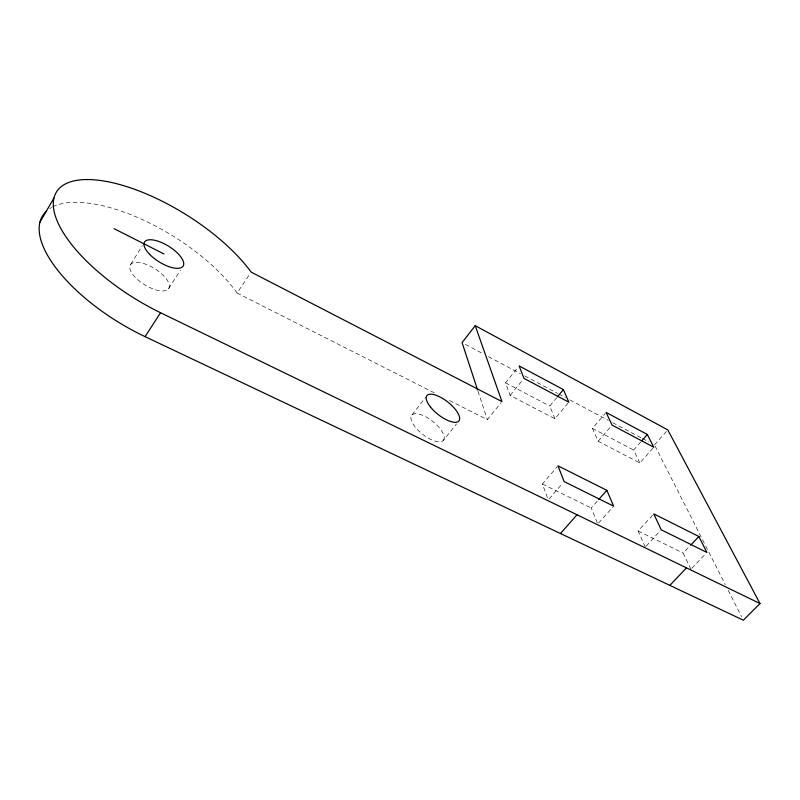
<?xml version="1.0" encoding="UTF-8"?>
<svg xmlns="http://www.w3.org/2000/svg" width="800" height="800" viewBox="0 0 800 800"><rect width="100%" height="100%" fill="white"/><g stroke="black" fill="none" stroke-linecap="round" stroke-linejoin="round"><path stroke-width="0.6" stroke-dasharray="4 3" d="M130.74 264.34L142.33 245.72M168.58 288.7A22.52 9.49 31.6 0 0 144.91 263.95A22.52 9.49 31.6 0 0 135.21 277.27A22.52 9.49 31.6 0 0 168.58 288.7L180.37 270.37M52.76 206.84A120.58 50.98 31.5 0 1 144.45 220.55A120.58 50.98 31.5 0 1 237.09 293.04L249.81 274.09M411.98 414.93L425.69 397.29M443.33 440.42A20.22 8.2 38.3 0 0 424.37 416.08A20.22 8.2 38.3 0 0 415.01 426.78A20.22 8.2 38.3 0 0 443.33 440.42L456.52 423.91M568.07 403.11L554.95 418.76L510.14 395.44L505.54 382.82L518.37 366.87M449.51 400.51L487.33 419.64L501.18 402.54M510.14 395.44L523.2 379.33M554.95 418.76L549.77 406.02L556.59 397.81M547.4 497.67L542.42 484.01L557.2 466.73M652.98 448.18L639.84 462.95L598.16 441.25L592.44 428.41L605.32 413.37M598.16 441.25L611.31 426.02M549.02 499.03L562.52 483.41M639.84 462.95L633.63 450.02L640.89 441.79M597.28 522.84L591.23 507.97L597.8 500.54M654.47 444.91L667.02 430.79M598.54 523.09L612.88 507.06M645.27 547.06L638.11 530.98L652.94 514.77M646.11 546.15L660.39 530.69M690.92 569.22L683.17 553.1L689.77 546.11M691.76 568.34L705.23 554.22M542.42 484.01L591.23 507.97M638.11 530.98L683.17 553.1M237.09 293.04L435.05 393.2M505.54 382.82L549.77 406.02M592.44 428.41L633.63 450.02M465.38 344.38L482.97 353.73M488.47 356.65L520.35 373.6M524.75 375.94L557.73 393.47M558.83 394.06L565.42 397.56M569.82 399.9L608.3 420.36M612.7 422.7L641.28 437.89M642.38 438.48L648.98 441.98M655.04 446.02L725.35 584.71M728.16 590.25L741.66 616.88M478 391.21L487.33 419.64M49.78 208.56A120.58 50.98 31.5 0 1 51.73 207.39"/><path stroke-width="1.2" d="M40 222.13L53.85 198.16M475.22 325.67L667.8 429.9L760 603.54L743.35 620.21L145.09 336.65L160.55 312.73A121.65 49.17 31.9 0 1 66.86 183.24A121.65 49.17 31.9 0 1 251.15 272.1L501.95 401.58L475.22 325.67L462.08 342.63L477.62 390.02M557.35 396.9L563.41 389.61L519.13 365.94L523.97 378.39L568.84 402.19L563.41 389.61M641.69 440.87L647.34 434.47L606.12 412.43L612.09 425.13L653.8 447.25L647.34 434.47M560.47 533.53L577.02 514.77M598.62 499.61L606.84 490.33L557.98 465.82L564.11 481.57L613.67 506.17L606.84 490.33M690.6 545.23L698.85 536.48L653.76 513.87L661.23 529.78L706.91 552.45L698.85 536.48M669.85 585.38L686.49 567.88M160.55 312.73L760 603.54M114.12 228.69L164.01 253.97M145.09 336.65A120.58 50.98 31.5 0 1 46.22 211.38M149.6 254.34A22.72 9.15 31.9 0 0 182.99 266.29A22.72 9.15 31.9 0 0 158.99 241.52A22.72 9.15 31.9 0 0 149.6 254.34M430.48 407.02A20.38 7.89 38.3 0 0 458.85 421A20.38 7.89 38.3 0 0 439.51 396.73A20.38 7.89 38.3 0 0 430.48 407.02"/></g></svg>
